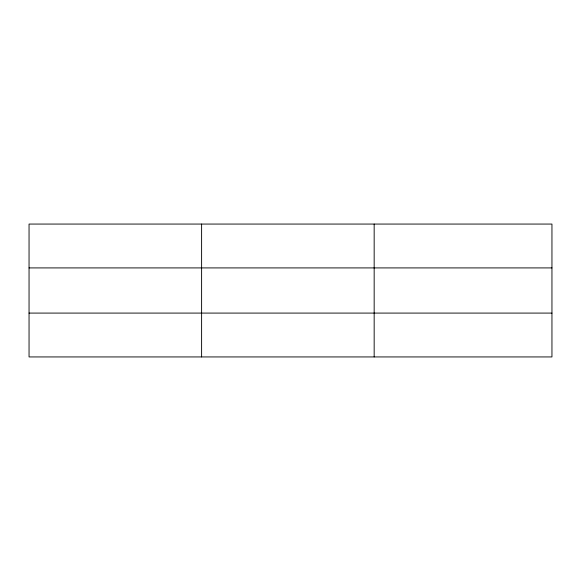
<?xml version="1.0" encoding="UTF-8"?>
<svg xmlns="http://www.w3.org/2000/svg" width="581" height="581" viewBox="0 0 581 581"><rect width="100%" height="100%" fill="white"/><g stroke="black" fill="none" stroke-linecap="round" stroke-linejoin="round"><path stroke-width="0.87" d="M201.607 224.063L201.607 356.937M374.164 224.063L374.164 356.937M551.95 313.086L551.95 356.937L29.05 356.937L29.05 224.063L551.95 224.063L551.95 313.086L29.05 313.086M29.05 267.914L551.95 267.914"/></g></svg>
